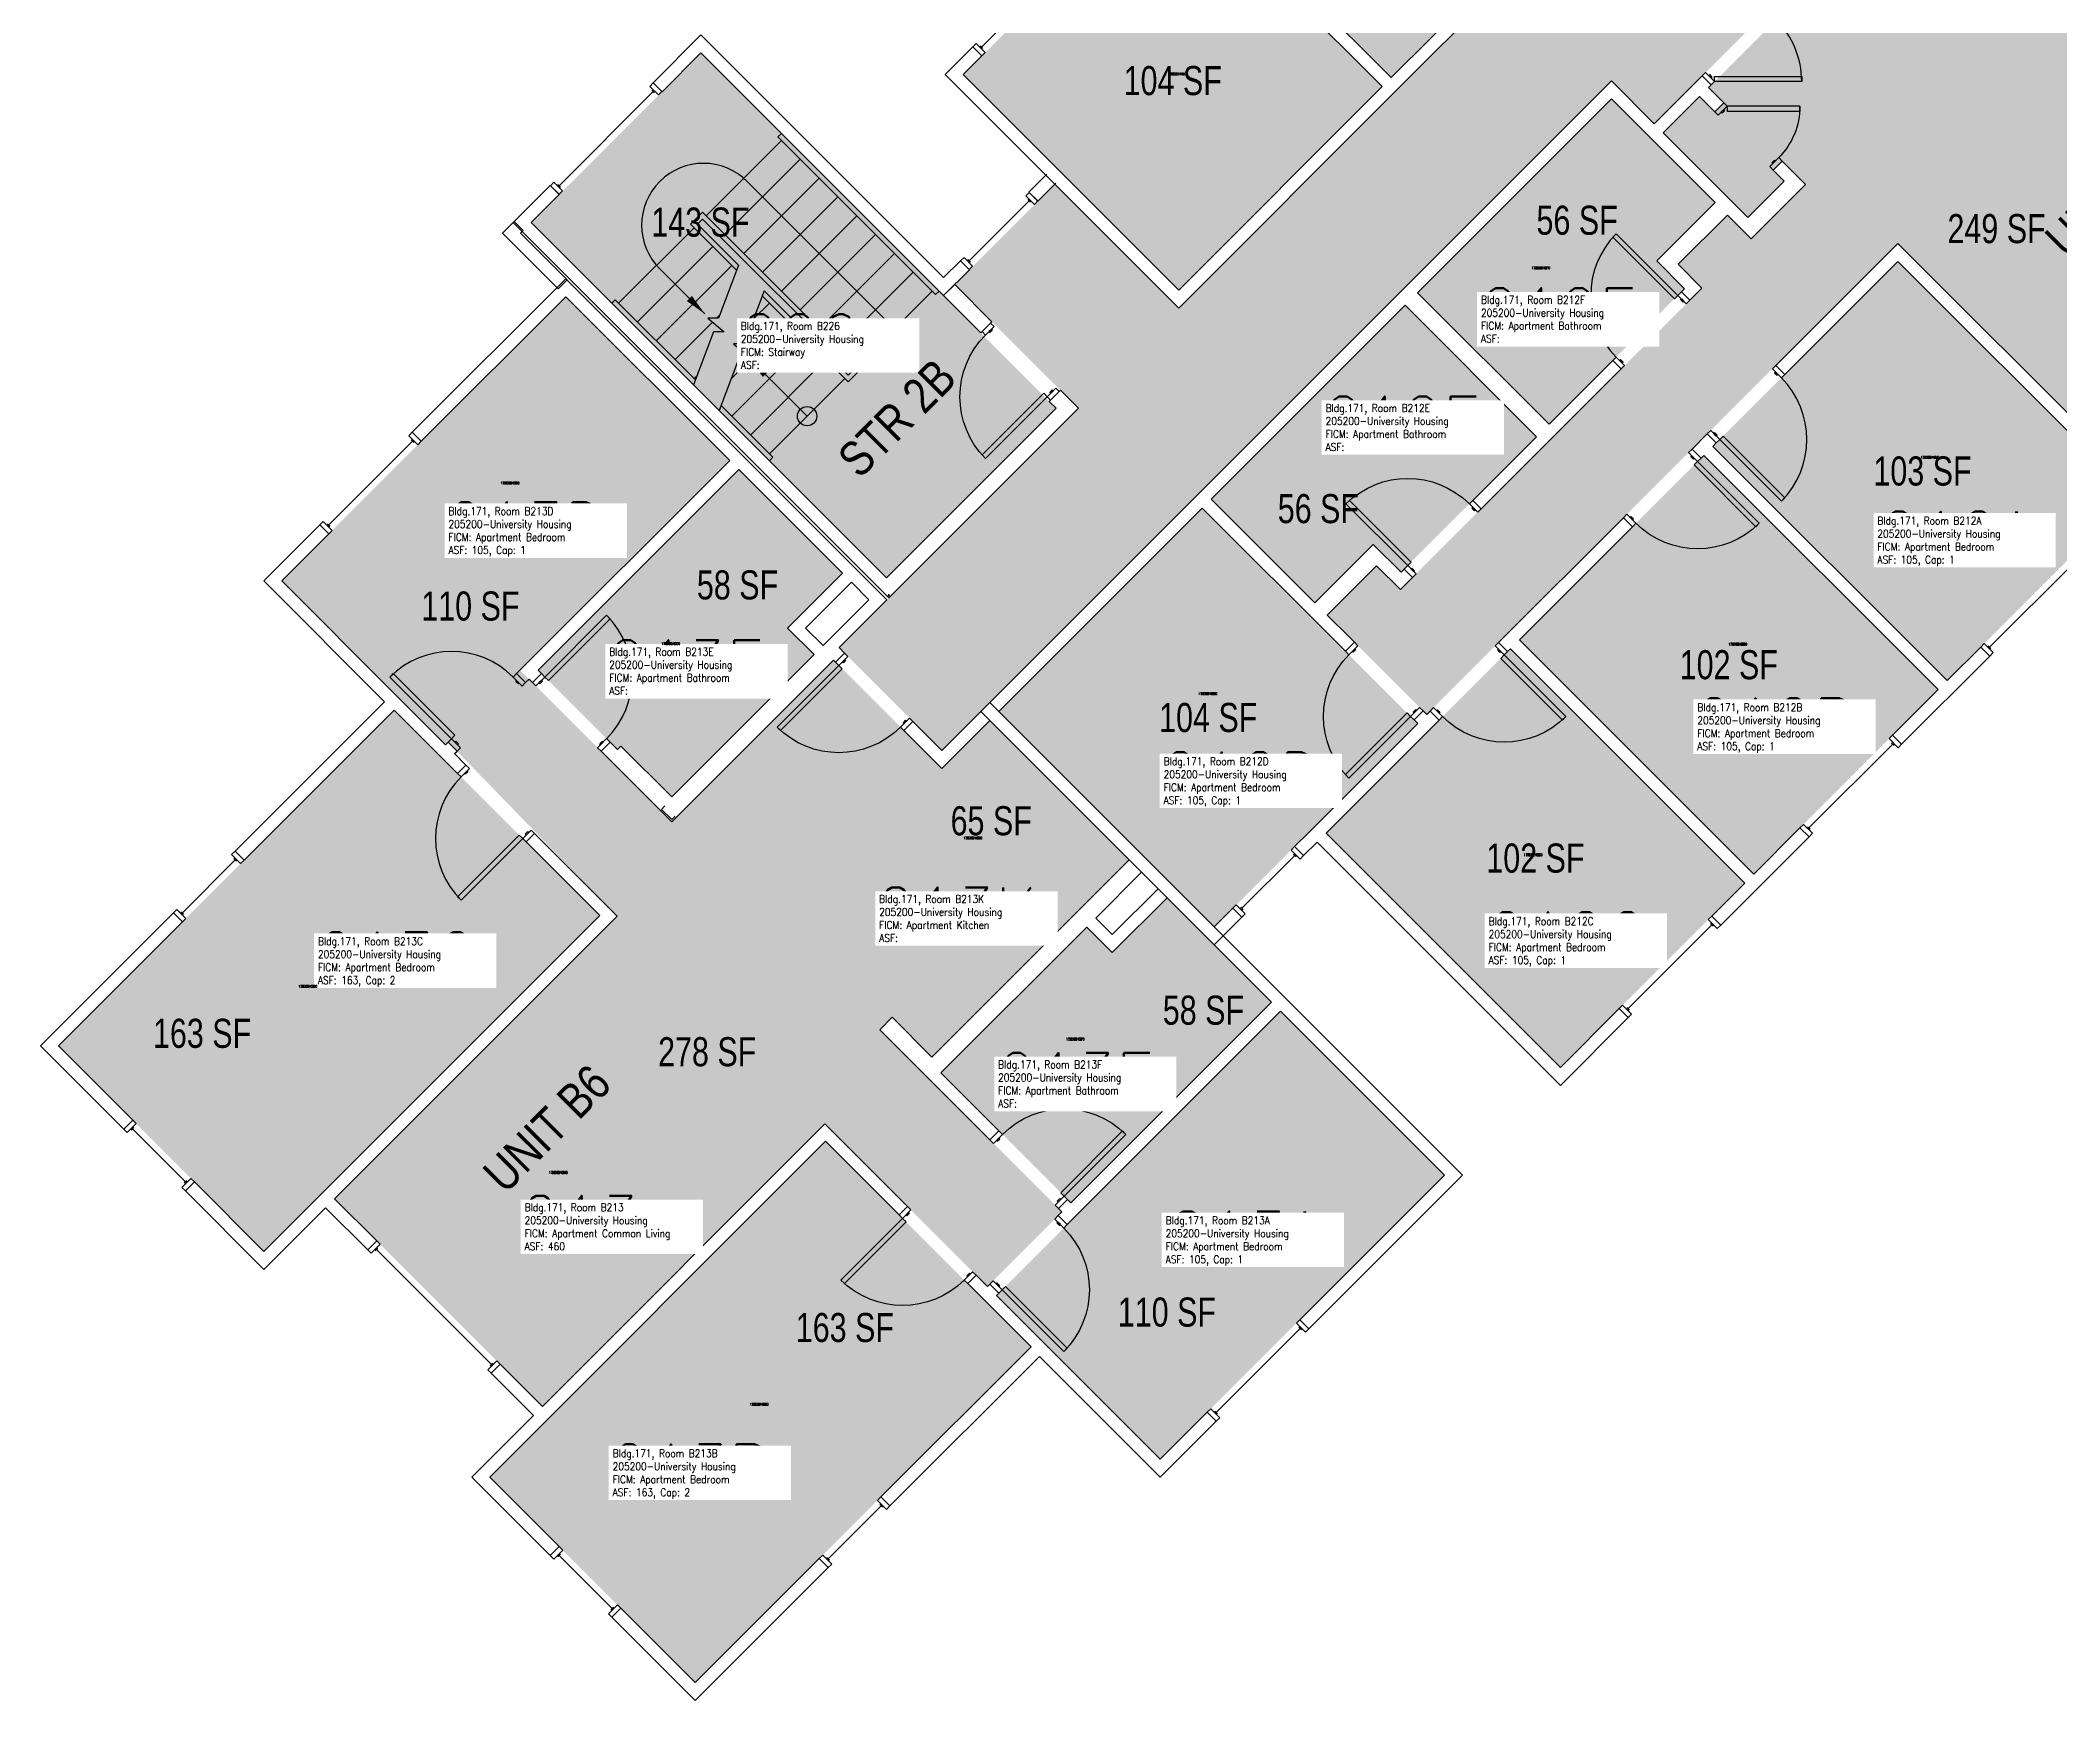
# Model space of a CAD drawing. Header units: inches. Extents: x -98 to 2219, y 102 to 2358.
# Drawn here: x 910 to 1743, y 102 to 788 of the extents above; entities that cross this region are included whole.
import ezdxf
from ezdxf.enums import TextEntityAlignment as Align

# ---------------------------------------------------------------- set-up
doc = ezdxf.new("R2010")
doc.units = ezdxf.units.IN
doc.header["$LTSCALE"] = 96
doc.header["$MEASUREMENT"] = 0
for name, color, linetype in [('A-Area-Iden', 1, 'Continuous'), ('A-Door', 2, 'Continuous'), ('A-FLOR', 3, 'Continuous'), ('A-Glaz', 1, 'Continuous'), ('A-IDEN-RNUM', 7, 'Continuous'), ('A-IDEN-SNUM', 4, 'Continuous'), ('A-IDEN-VNUM', 4, 'Continuous'), ('A-Wall', 5, 'Continuous'), ('AREA-TEXT', 3, 'Continuous'), ('Rooms-Category-Color', 7, 'Continuous'), ('Rooms-College-Color', 7, 'Continuous'), ('Rooms-Department-Color', 7, 'Continuous'), ('Rooms-Division-Color', 7, 'Continuous'), ('Rooms-Information', 7, 'Continuous')]:
    doc.layers.add(name, color=color, linetype=linetype)
doc.styles.add('AREA', font='arial.ttf', dxfattribs={"width": 0.75, "height": 12})
doc.styles.add('DIMS', font='ARIALN.TTF')
doc.styles.add('ROOMSNUMBER', font='txt.shx', dxfattribs={"height": 0.03})
doc.styles.add('ROOMVNUMBER', font='simplex.shx', dxfattribs={"width": 0.85})
doc.styles.get("Standard").update_dxf_attribs({"font": 'ARIALN.TTF'})
doc.dimstyles.new('NBA 2004', dxfattribs={"dimscale": 128, "dimtxt": 0.125, "dimasz": 0.09375, "dimexe": 0.125, "dimexo": 0.125, "dimgap": 0.0625, "dimtad": 1, "dimdec": 3, "dimzin": 3, "dimdsep": 46, "dimlunit": 4, "dimtxsty": 'DIMS', "dimblk": 'ARCHTICK', "dimcen": 0.09375, "dimdle": 0.125, "dimclrd": 256, "dimclre": 256, "dimclrt": 2, "dimadec": 0, "dimazin": 0, "dimtfac": 0.75, "dimtdec": 3, "dimtmove": 2, "dimatfit": 2, "dimfxl": 0.125, "dimfrac": 2, "dimtolj": 1, "dimtzin": 0, "dimlwd": -1, "dimlwe": -1, "dimarcsym": 0})

# ---------------------------------------------------------------- blocks, each defined once
blk = doc.blocks.new('_ArchTick')
at = {"color": 0, "linetype": 'ByBlock', "const_width": 0.15}
blk.add_lwpolyline([(-0.5, -0.5), (0.5, 0.5)], dxfattribs=at)

msp = doc.modelspace()

# ---------------------------------------------------------------- hatches: boundary and pattern name
h = msp.add_hatch()
h.set_pattern_fill('ANSI31', color=256, style=0)
h.set_pattern_definition([(1e-11, (1716.13877, 8.2554), (2e-14, -0.125), [])])
h.paths.add_polyline_path([(1537.61, 655.56), (1579.14, 697.09), (1572.63, 703.6), (1531.1, 662.07)], flags=9)
at = {"layer": 'Rooms-Category-Color', "true_color": 0xadadad}
for points in [[(1328.21, 728.15), (1286.85, 686.78), (1302.23, 671.4), (1337.93, 635.69), (1239.12, 536.87), (1281.54, 494.44), (1557.87, 770.77), (1575.55, 753.09), (1633.76, 811.3), (1616.08, 828.98), (1746.21, 959.11), (1763.89, 941.44), (1822.1, 999.65), (1804.43, 1017.33), (1958.51, 1171.41), (1873.92, 1171.68), (1820.38, 1118.14), (1802.71, 1135.82), (1760.9, 1094.01), (1778.58, 1076.33), (1379.3, 677.06)], [(1328.74, 635.69), (1258.74, 565.69), (1112.1, 712.32), (1182.11, 782.33)]]:
    msp.add_hatch(color=253, dxfattribs=at).paths.add_polyline_path(points)
at = {"layer": 'Rooms-Category-Color', "true_color": 0x728ef3}
for points in [[(1466.98, 772.16), (1547.52, 852.7), (1495.99, 904.23), (1439.5, 847.74), (1448.25, 838.99), (1424.2, 814.94)], [(1623.5, 828.98), (1715.52, 736.97), (1765.12, 786.57), (1754.77, 796.91), (1764.67, 806.81), (1683, 888.48)], [(1379.3, 684.48), (1463.27, 768.45), (1374.35, 857.37), (1290.38, 773.4)], [(1775.01, 796.47), (1715.52, 736.97), (1641.18, 811.3), (1597.96, 768.08), (1604.29, 761.75), (1600.58, 758.04), (1594.25, 764.37), (1579.26, 749.38), (1614.17, 714.47), (1629.16, 729.46), (1624.62, 734), (1628.33, 737.71), (1638, 728.04), (1615.59, 705.63), (1605.77, 715.44), (1585.44, 695.11), (1595.26, 685.3), (1470.78, 560.82), (1460.97, 570.64), (1440.64, 550.31), (1481.65, 509.29), (1676.11, 703.75), (1761.67, 618.19), (1857.48, 714)], [(1557.87, 763.34), (1600.65, 720.56), (1576.61, 696.52), (1588.1, 685.03), (1532.14, 629.07), (1477.86, 683.34)], [(1676.11, 696.32), (1772.81, 599.63), (1696.44, 523.26), (1599.74, 619.96)], [(1126.42, 681.74), (1194.04, 614.12), (1076.75, 496.83), (1009.13, 564.45)], [(1472.74, 678.22), (1527.01, 623.94), (1471.05, 567.98), (1459.56, 579.47), (1435.52, 555.43), (1392.74, 598.21)], [(1170.08, 475.27), (1149.14, 496.21), (1147.72, 494.8), (1114.93, 527.59), (1197.75, 610.41), (1240.55, 567.61), (1217.92, 544.98), (1228.86, 534.05)], [(1616.62, 443.44), (1519.93, 540.14), (1596.03, 616.24), (1692.73, 519.55)], [(1389.02, 594.5), (1305.05, 510.53), (1393.97, 421.61), (1477.94, 505.58)], [(1536.81, 363.63), (1440.11, 460.33), (1516.21, 536.43), (1612.91, 439.73)], [(1116.7, 223.71), (1030.97, 309.43), (1147.56, 426.02), (1077.79, 497.87), (1107.51, 527.59), (1170.08, 465.02), (1236.81, 531.75), (1281.54, 487.02), (1219.94, 425.41), (1261.04, 384.31), (1255.91, 379.19), (1331.13, 303.97), (1300.37, 273.21), (1233.28, 340.3)], [(916.95, 372.54), (1001.81, 287.69), (1140.4, 426.28), (1055.55, 511.14)], [(1301.34, 506.82), (1358.88, 449.28), (1277.48, 367.87), (1219.94, 425.41)], [(1334.84, 307.68), (1281.19, 361.33), (1341.38, 421.52), (1351.91, 410.99), (1374.54, 433.62), (1417.66, 390.5)], [(1421.37, 386.79), (1488.99, 319.17), (1371.7, 201.88), (1304.08, 269.5)], [(1179.81, 109.69), (1094.95, 194.54), (1233.55, 333.14), (1318.4, 248.28)]]:
    msp.add_hatch(color=171, dxfattribs=at).paths.add_polyline_path(points)
at = {"layer": 'Rooms-College-Color', "true_color": 0xadadad}
for points in [[(1328.21, 728.15), (1286.85, 686.78), (1302.23, 671.4), (1337.93, 635.69), (1239.12, 536.87), (1281.54, 494.44), (1557.87, 770.77), (1575.55, 753.09), (1633.76, 811.3), (1616.08, 828.98), (1746.21, 959.11), (1763.89, 941.44), (1822.1, 999.65), (1804.43, 1017.33), (1958.51, 1171.41), (1873.92, 1171.68), (1820.38, 1118.14), (1802.71, 1135.82), (1760.9, 1094.01), (1778.58, 1076.33), (1379.3, 677.06)], [(1466.98, 772.16), (1547.52, 852.7), (1495.99, 904.23), (1439.5, 847.74), (1448.25, 838.99), (1424.2, 814.94)], [(1623.5, 828.98), (1715.52, 736.97), (1765.12, 786.57), (1754.77, 796.91), (1764.67, 806.81), (1683, 888.48)], [(1379.3, 684.48), (1463.27, 768.45), (1374.35, 857.37), (1290.38, 773.4)], [(1775.01, 796.47), (1715.52, 736.97), (1641.18, 811.3), (1597.96, 768.08), (1604.29, 761.75), (1600.58, 758.04), (1594.25, 764.37), (1579.26, 749.38), (1614.17, 714.47), (1629.16, 729.46), (1624.62, 734), (1628.33, 737.71), (1638, 728.04), (1615.59, 705.63), (1605.77, 715.44), (1585.44, 695.11), (1595.26, 685.3), (1470.78, 560.82), (1460.97, 570.64), (1440.64, 550.31), (1481.65, 509.29), (1676.11, 703.75), (1761.67, 618.19), (1857.48, 714)], [(1328.74, 635.69), (1258.74, 565.69), (1112.1, 712.32), (1182.11, 782.33)], [(1557.87, 763.34), (1600.65, 720.56), (1576.61, 696.52), (1588.1, 685.03), (1532.14, 629.07), (1477.86, 683.34)], [(1676.11, 696.32), (1772.81, 599.63), (1696.44, 523.26), (1599.74, 619.96)], [(1126.42, 681.74), (1194.04, 614.12), (1076.75, 496.83), (1009.13, 564.45)], [(1472.74, 678.22), (1527.01, 623.94), (1471.05, 567.98), (1459.56, 579.47), (1435.52, 555.43), (1392.74, 598.21)], [(1170.08, 475.27), (1149.14, 496.21), (1147.72, 494.8), (1114.93, 527.59), (1197.75, 610.41), (1240.55, 567.61), (1217.92, 544.98), (1228.86, 534.05)], [(1616.62, 443.44), (1519.93, 540.14), (1596.03, 616.24), (1692.73, 519.55)], [(1389.02, 594.5), (1305.05, 510.53), (1393.97, 421.61), (1477.94, 505.58)], [(1536.81, 363.63), (1440.11, 460.33), (1516.21, 536.43), (1612.91, 439.73)], [(1116.7, 223.71), (1030.97, 309.43), (1147.56, 426.02), (1077.79, 497.87), (1107.51, 527.59), (1170.08, 465.02), (1236.81, 531.75), (1281.54, 487.02), (1219.94, 425.41), (1261.04, 384.31), (1255.91, 379.19), (1331.13, 303.97), (1300.37, 273.21), (1233.28, 340.3)], [(916.95, 372.54), (1001.81, 287.69), (1140.4, 426.28), (1055.55, 511.14)], [(1301.34, 506.82), (1358.88, 449.28), (1277.48, 367.87), (1219.94, 425.41)], [(1334.84, 307.68), (1281.19, 361.33), (1341.38, 421.52), (1351.91, 410.99), (1374.54, 433.62), (1417.66, 390.5)], [(1421.37, 386.79), (1488.99, 319.17), (1371.7, 201.88), (1304.08, 269.5)], [(1179.81, 109.69), (1094.95, 194.54), (1233.55, 333.14), (1318.4, 248.28)]]:
    msp.add_hatch(color=253, dxfattribs=at).paths.add_polyline_path(points)
at = {"layer": 'Rooms-Department-Color', "true_color": 0xacacac}
for points in [[(1328.21, 728.15), (1286.85, 686.78), (1302.23, 671.4), (1337.93, 635.69), (1239.12, 536.87), (1281.54, 494.44), (1557.87, 770.77), (1575.55, 753.09), (1633.76, 811.3), (1616.08, 828.98), (1746.21, 959.11), (1763.89, 941.44), (1822.1, 999.65), (1804.43, 1017.33), (1958.51, 1171.41), (1873.92, 1171.68), (1820.38, 1118.14), (1802.71, 1135.82), (1760.9, 1094.01), (1778.58, 1076.33), (1379.3, 677.06)], [(1328.74, 635.69), (1258.74, 565.69), (1112.1, 712.32), (1182.11, 782.33)]]:
    msp.add_hatch(color=253, dxfattribs=at).paths.add_polyline_path(points)
at = {"layer": 'Rooms-Department-Color', "true_color": 0x604aed}
for points in [[(1466.98, 772.16), (1547.52, 852.7), (1495.99, 904.23), (1439.5, 847.74), (1448.25, 838.99), (1424.2, 814.94)], [(1623.5, 828.98), (1715.52, 736.97), (1765.12, 786.57), (1754.77, 796.91), (1764.67, 806.81), (1683, 888.48)], [(1379.3, 684.48), (1463.27, 768.45), (1374.35, 857.37), (1290.38, 773.4)], [(1775.01, 796.47), (1715.52, 736.97), (1641.18, 811.3), (1597.96, 768.08), (1604.29, 761.75), (1600.58, 758.04), (1594.25, 764.37), (1579.26, 749.38), (1614.17, 714.47), (1629.16, 729.46), (1624.62, 734), (1628.33, 737.71), (1638, 728.04), (1615.59, 705.63), (1605.77, 715.44), (1585.44, 695.11), (1595.26, 685.3), (1470.78, 560.82), (1460.97, 570.64), (1440.64, 550.31), (1481.65, 509.29), (1676.11, 703.75), (1761.67, 618.19), (1857.48, 714)], [(1557.87, 763.34), (1600.65, 720.56), (1576.61, 696.52), (1588.1, 685.03), (1532.14, 629.07), (1477.86, 683.34)], [(1676.11, 696.32), (1772.81, 599.63), (1696.44, 523.26), (1599.74, 619.96)], [(1126.42, 681.74), (1194.04, 614.12), (1076.75, 496.83), (1009.13, 564.45)], [(1472.74, 678.22), (1527.01, 623.94), (1471.05, 567.98), (1459.56, 579.47), (1435.52, 555.43), (1392.74, 598.21)], [(1170.08, 475.27), (1149.14, 496.21), (1147.72, 494.8), (1114.93, 527.59), (1197.75, 610.41), (1240.55, 567.61), (1217.92, 544.98), (1228.86, 534.05)], [(1616.62, 443.44), (1519.93, 540.14), (1596.03, 616.24), (1692.73, 519.55)], [(1389.02, 594.5), (1305.05, 510.53), (1393.97, 421.61), (1477.94, 505.58)], [(1536.81, 363.63), (1440.11, 460.33), (1516.21, 536.43), (1612.91, 439.73)], [(1116.7, 223.71), (1030.97, 309.43), (1147.56, 426.02), (1077.79, 497.87), (1107.51, 527.59), (1170.08, 465.02), (1236.81, 531.75), (1281.54, 487.02), (1219.94, 425.41), (1261.04, 384.31), (1255.91, 379.19), (1331.13, 303.97), (1300.37, 273.21), (1233.28, 340.3)], [(916.95, 372.54), (1001.81, 287.69), (1140.4, 426.28), (1055.55, 511.14)], [(1301.34, 506.82), (1358.88, 449.28), (1277.48, 367.87), (1219.94, 425.41)], [(1334.84, 307.68), (1281.19, 361.33), (1341.38, 421.52), (1351.91, 410.99), (1374.54, 433.62), (1417.66, 390.5)], [(1421.37, 386.79), (1488.99, 319.17), (1371.7, 201.88), (1304.08, 269.5)], [(1179.81, 109.69), (1094.95, 194.54), (1233.55, 333.14), (1318.4, 248.28)]]:
    msp.add_hatch(color=173, dxfattribs=at).paths.add_polyline_path(points)
at = {"layer": 'Rooms-Division-Color', "true_color": 0xadadad}
for points in [[(1328.21, 728.15), (1286.85, 686.78), (1302.23, 671.4), (1337.93, 635.69), (1239.12, 536.87), (1281.54, 494.44), (1557.87, 770.77), (1575.55, 753.09), (1633.76, 811.3), (1616.08, 828.98), (1746.21, 959.11), (1763.89, 941.44), (1822.1, 999.65), (1804.43, 1017.33), (1958.51, 1171.41), (1873.92, 1171.68), (1820.38, 1118.14), (1802.71, 1135.82), (1760.9, 1094.01), (1778.58, 1076.33), (1379.3, 677.06)], [(1328.74, 635.69), (1258.74, 565.69), (1112.1, 712.32), (1182.11, 782.33)]]:
    msp.add_hatch(color=253, dxfattribs=at).paths.add_polyline_path(points)
at = {"layer": 'Rooms-Division-Color', "true_color": 0x604aed}
for points in [[(1466.98, 772.16), (1547.52, 852.7), (1495.99, 904.23), (1439.5, 847.74), (1448.25, 838.99), (1424.2, 814.94)], [(1623.5, 828.98), (1715.52, 736.97), (1765.12, 786.57), (1754.77, 796.91), (1764.67, 806.81), (1683, 888.48)], [(1379.3, 684.48), (1463.27, 768.45), (1374.35, 857.37), (1290.38, 773.4)], [(1775.01, 796.47), (1715.52, 736.97), (1641.18, 811.3), (1597.96, 768.08), (1604.29, 761.75), (1600.58, 758.04), (1594.25, 764.37), (1579.26, 749.38), (1614.17, 714.47), (1629.16, 729.46), (1624.62, 734), (1628.33, 737.71), (1638, 728.04), (1615.59, 705.63), (1605.77, 715.44), (1585.44, 695.11), (1595.26, 685.3), (1470.78, 560.82), (1460.97, 570.64), (1440.64, 550.31), (1481.65, 509.29), (1676.11, 703.75), (1761.67, 618.19), (1857.48, 714)], [(1557.87, 763.34), (1600.65, 720.56), (1576.61, 696.52), (1588.1, 685.03), (1532.14, 629.07), (1477.86, 683.34)], [(1676.11, 696.32), (1772.81, 599.63), (1696.44, 523.26), (1599.74, 619.96)], [(1126.42, 681.74), (1194.04, 614.12), (1076.75, 496.83), (1009.13, 564.45)], [(1472.74, 678.22), (1527.01, 623.94), (1471.05, 567.98), (1459.56, 579.47), (1435.52, 555.43), (1392.74, 598.21)], [(1170.08, 475.27), (1149.14, 496.21), (1147.72, 494.8), (1114.93, 527.59), (1197.75, 610.41), (1240.55, 567.61), (1217.92, 544.98), (1228.86, 534.05)], [(1616.62, 443.44), (1519.93, 540.14), (1596.03, 616.24), (1692.73, 519.55)], [(1389.02, 594.5), (1305.05, 510.53), (1393.97, 421.61), (1477.94, 505.58)], [(1536.81, 363.63), (1440.11, 460.33), (1516.21, 536.43), (1612.91, 439.73)], [(1116.7, 223.71), (1030.97, 309.43), (1147.56, 426.02), (1077.79, 497.87), (1107.51, 527.59), (1170.08, 465.02), (1236.81, 531.75), (1281.54, 487.02), (1219.94, 425.41), (1261.04, 384.31), (1255.91, 379.19), (1331.13, 303.97), (1300.37, 273.21), (1233.28, 340.3)], [(916.95, 372.54), (1001.81, 287.69), (1140.4, 426.28), (1055.55, 511.14)], [(1301.34, 506.82), (1358.88, 449.28), (1277.48, 367.87), (1219.94, 425.41)], [(1334.84, 307.68), (1281.19, 361.33), (1341.38, 421.52), (1351.91, 410.99), (1374.54, 433.62), (1417.66, 390.5)], [(1421.37, 386.79), (1488.99, 319.17), (1371.7, 201.88), (1304.08, 269.5)], [(1179.81, 109.69), (1094.95, 194.54), (1233.55, 333.14), (1318.4, 248.28)]]:
    msp.add_hatch(color=173, dxfattribs=at).paths.add_polyline_path(points)

# ---------------------------------------------------------------- linework, layer by layer
at = {"layer": 'A-Door'}
for points in [[(1596.71, 774.26), (1595.3, 772.85), (1599.01, 769.13), (1600.43, 770.55)], [(1597.95, 773.02), (1598.3, 773.38), (1599.37, 772.32), (1599.01, 771.96)], [(1600.43, 770.55), (1600.43, 772.55), (1636.43, 772.55), (1636.43, 770.55)], [(1601.99, 756.63), (1600.58, 758.04), (1604.29, 761.75), (1605.7, 760.34)], [(1603.23, 757.86), (1603.58, 757.51), (1604.64, 758.57), (1604.29, 758.92)], [(1605.7, 760.34), (1605.7, 758.34), (1635.7, 758.34), (1635.7, 760.34)], [(1623.2, 735.41), (1624.62, 734), (1628.33, 737.71), (1626.92, 739.13)], [(1624.44, 736.65), (1624.09, 737), (1625.15, 738.06), (1625.5, 737.71)], [(1585.35, 682.28), (1583.93, 680.87), (1558.47, 706.32), (1559.89, 707.74)], [(1588.79, 678.83), (1590.21, 680.25), (1586.76, 683.7), (1585.35, 682.28)], [(1587.82, 679.81), (1587.47, 679.45), (1586.41, 680.51), (1586.76, 680.87)], [(1303.11, 669.45), (1301.7, 670.87), (1298.16, 667.33), (1299.57, 665.92)], [(1302.05, 668.39), (1302.4, 668.04), (1301.34, 666.98), (1300.99, 667.33)], [(1563.34, 653.38), (1561.92, 651.96), (1558.47, 655.41), (1559.89, 656.83)], [(1562.36, 654.35), (1562.72, 654.7), (1561.66, 655.76), (1561.3, 655.41)], [(1624.31, 651.95), (1625.73, 653.37), (1629.44, 649.65), (1628.03, 648.24)], [(1625.55, 650.71), (1625.2, 650.36), (1626.26, 649.3), (1626.61, 649.65)], [(1325.03, 640.46), (1323.62, 641.88), (1298.16, 616.42), (1299.57, 615.01)], [(1328.57, 644), (1329.98, 642.58), (1326.44, 639.05), (1325.03, 640.46)], [(1327.5, 642.94), (1327.15, 643.29), (1326.09, 642.23), (1326.44, 641.88)], [(1598.86, 626.5), (1597.44, 625.08), (1601.15, 621.37), (1602.57, 622.78)], [(1600.09, 625.26), (1600.45, 625.61), (1601.51, 624.55), (1601.15, 624.2)], [(1589.75, 617.39), (1591.17, 618.81), (1594.88, 615.09), (1593.47, 613.68)], [(1602.57, 622.78), (1603.98, 624.2), (1629.44, 598.74), (1628.03, 597.33)], [(1590.99, 616.16), (1590.64, 615.8), (1591.7, 614.74), (1592.05, 615.09)], [(1593.47, 613.68), (1592.05, 612.27), (1617.51, 586.81), (1618.92, 588.22)], [(1473.8, 570.74), (1475.21, 572.15), (1449.76, 597.61), (1448.34, 596.19)], [(1502.7, 592.74), (1504.12, 594.16), (1500.67, 597.61), (1499.25, 596.19)], [(1501.73, 593.72), (1501.38, 593.36), (1500.32, 594.42), (1500.67, 594.78)], [(1564.3, 591.94), (1562.88, 590.52), (1566.6, 586.81), (1568.01, 588.22)], [(1565.53, 590.7), (1565.89, 591.05), (1566.95, 589.99), (1566.6, 589.64)], [(1477.25, 567.29), (1475.83, 565.87), (1472.38, 569.32), (1473.8, 570.74)], [(1476.27, 568.26), (1476.63, 568.61), (1475.57, 569.67), (1475.21, 569.32)], [(1117.76, 524.76), (1119.17, 523.35), (1144.63, 548.8), (1143.21, 550.22)], [(1242.74, 533.25), (1241.33, 534.66), (1237.61, 530.95), (1239.03, 529.53)], [(1453.28, 537.67), (1451.87, 539.08), (1448.16, 535.37), (1449.57, 533.95)], [(1452.05, 536.43), (1452.4, 536.07), (1451.34, 535.01), (1450.98, 535.37)], [(1509.94, 537.58), (1511.35, 538.99), (1515.06, 535.28), (1513.65, 533.87)], [(1511.18, 536.34), (1510.82, 535.99), (1511.88, 534.93), (1512.24, 535.28)], [(1513.65, 533.87), (1512.24, 532.45), (1537.69, 507), (1539.11, 508.41)], [(1079.2, 499.29), (1080.62, 500.7), (1055.16, 526.16), (1053.75, 524.74)], [(1108.37, 521.03), (1109.78, 522.44), (1106.07, 526.16), (1104.66, 524.74)], [(1114.05, 521.05), (1112.63, 522.46), (1116.34, 526.18), (1117.76, 524.76)], [(1239.03, 529.53), (1240.44, 528.12), (1214.99, 502.66), (1213.57, 504.08)], [(1241.5, 532.01), (1241.86, 531.66), (1240.8, 530.6), (1240.44, 530.95)], [(1107.13, 522.27), (1106.78, 521.91), (1105.72, 522.97), (1106.07, 523.33)], [(1115.28, 522.29), (1115.64, 521.93), (1116.7, 522.99), (1116.34, 523.35)], [(1475.03, 508.5), (1473.61, 509.91), (1448.16, 484.46), (1449.57, 483.04)], [(1478.74, 512.21), (1480.15, 510.79), (1476.44, 507.08), (1475.03, 508.5)], [(1477.5, 510.97), (1477.15, 511.33), (1476.09, 510.26), (1476.44, 509.91)], [(1484.48, 512.12), (1483.07, 510.71), (1486.78, 507), (1488.19, 508.41)], [(1485.72, 510.88), (1486.07, 511.24), (1487.13, 510.18), (1486.78, 509.82)], [(1268.2, 507.79), (1269.61, 506.38), (1265.9, 502.66), (1264.48, 504.08)], [(1266.96, 506.55), (1266.61, 506.91), (1265.54, 505.85), (1265.9, 505.49)], [(1082.91, 495.57), (1081.5, 494.16), (1077.79, 497.87), (1079.2, 499.29)], [(1081.68, 496.81), (1082.03, 497.16), (1080.97, 498.22), (1080.62, 497.87)], [(1139.5, 495.59), (1140.92, 494.18), (1144.63, 497.89), (1143.21, 499.31)], [(1140.74, 496.83), (1140.39, 497.18), (1141.45, 498.25), (1141.8, 497.89)], [(1086.57, 487), (1085.16, 488.42), (1081.71, 484.97), (1083.13, 483.56)], [(1085.6, 486.03), (1085.96, 485.68), (1084.89, 484.62), (1084.54, 484.97)], [(1108.58, 458.1), (1107.17, 459.51), (1081.71, 434.06), (1083.13, 432.64)], [(1112.03, 461.55), (1113.44, 460.13), (1110, 456.69), (1108.58, 458.1)], [(1111.06, 460.58), (1110.7, 460.93), (1109.64, 459.87), (1110, 459.51)], [(1302.84, 332.25), (1301.43, 333.67), (1305.14, 337.38), (1306.56, 335.96)], [(1304.08, 333.49), (1304.44, 333.14), (1305.5, 334.2), (1305.14, 334.55)], [(1332.01, 310.51), (1330.6, 311.92), (1356.05, 337.38), (1357.47, 335.96)], [(1328.3, 306.8), (1329.71, 305.38), (1333.43, 309.09), (1332.01, 310.51)], [(1329.54, 308.03), (1329.18, 308.39), (1330.24, 309.45), (1330.6, 309.09)], [(1265.36, 301.32), (1266.78, 299.9), (1241.32, 274.45), (1239.91, 275.86)], [(1268.81, 304.77), (1267.4, 306.18), (1263.95, 302.73), (1265.36, 301.32)], [(1267.84, 303.79), (1268.19, 303.44), (1267.13, 302.38), (1266.78, 302.73)], [(1328.18, 301.01), (1329.59, 302.43), (1333.3, 298.72), (1331.89, 297.3)], [(1329.41, 299.78), (1329.06, 299.42), (1330.12, 298.36), (1330.47, 298.72)], [(1294.27, 279.31), (1295.68, 277.9), (1292.23, 274.45), (1290.82, 275.86)], [(1293.3, 278.34), (1292.94, 278.69), (1291.88, 277.63), (1292.23, 277.28)], [(1302.72, 275.56), (1301.31, 274.14), (1305.02, 270.43), (1306.43, 271.85)], [(1303.96, 274.32), (1304.31, 274.67), (1305.37, 273.61), (1305.02, 273.26)], [(1306.43, 271.85), (1307.85, 273.26), (1333.3, 247.8), (1331.89, 246.39)]]:
    msp.add_lwpolyline(points, close=True, dxfattribs=at)
for centre, start, end in [((1600.43, 770.55), 0, 45), ((1585.35, 682.28), 135, 225), ((1602.57, 622.78), 315, 45), ((1117.76, 524.76), 315, 45), ((1079.2, 499.29), 45, 135), ((1108.58, 458.1), 135, 225)]:
    msp.add_arc(centre, 36, start, end, dxfattribs=at)
at = {"layer": 'A-Door', "extrusion": (0, 0, -1)}
for centre, radius, start, end in [((-1605.7, 760.34), 30, 180, 225), ((-1325.03, 640.46), 36, 315, 45), ((-1473.8, 570.74), 36, 45, 135), ((-1593.47, 613.68), 36, 225, 315), ((-1475.03, 508.5), 36, 315, 45), ((-1513.65, 533.87), 36, 225, 315), ((-1239.03, 529.53), 36, 225, 315), ((-1332.01, 310.51), 36, 45, 135), ((-1306.43, 271.85), 36, 135, 225), ((-1265.36, 301.32), 36, 225, 315)]:
    msp.add_arc(centre, radius, start, end, dxfattribs=at)
at = {"layer": 'A-FLOR'}
for p, q in [((1184.23, 715.15), (1215.34, 746.26)), ((1213.93, 747.68), (1215.34, 749.09)), ((1278.98, 682.62), (1213.93, 747.68)), ((1192.01, 707.37), (1223.12, 738.48)), ((1199.78, 699.59), (1230.9, 730.71)), ((1262.01, 668.48), (1201.2, 729.29)), ((1207.56, 691.82), (1238.67, 722.93)), ((1179.28, 710.2), (1148.16, 679.09)), ((1182.81, 716.56), (1177.86, 711.61)), ((1196.8, 692.68), (1177.86, 711.61)), ((1182.81, 713.74), (1180.69, 711.61)), ((1197.57, 694.74), (1180.69, 711.61)), ((1247.87, 651.51), (1182.81, 716.56)), ((1245.04, 651.51), (1182.81, 713.74)), ((1215.34, 684.04), (1246.45, 715.15)), ((1187.06, 702.42), (1155.94, 671.31)), ((1223.12, 676.26), (1254.23, 707.37)), ((1194.83, 694.64), (1163.72, 663.53)), ((1194.83, 694.64), (1163.72, 663.53)), ((1230.9, 668.48), (1262.01, 699.59)), ((1238.67, 660.7), (1269.79, 691.82)), ((1208.17, 684.13), (1242.92, 649.39)), ((1246.45, 652.92), (1277.57, 684.04)), ((1278.98, 682.62), (1280.39, 684.04)), ((1145.34, 679.09), (1146.75, 680.5)), ((1179.86, 647.39), (1146.75, 680.5)), ((1210.39, 679.09), (1203.85, 672.55)), ((1207.41, 682.07), (1242.92, 646.56)), ((1186.96, 671.22), (1171.5, 655.75)), ((1189.85, 674.1), (1188.6, 672.85)), ((1218.17, 671.31), (1194.54, 647.68)), ((1225.95, 663.53), (1194.83, 632.42)), ((1233.72, 655.75), (1202.61, 624.64)), ((1247.87, 651.51), (1242.92, 646.56)), ((1245.04, 651.51), (1242.92, 649.39)), ((1180.55, 649.25), (1179.28, 647.97)), ((1241.5, 647.97), (1210.39, 616.86)), ((1211.8, 615.45), (1190.47, 636.79)), ((1211.8, 615.45), (1210.39, 614.03))]:
    msp.add_line(p, q, dxfattribs=at)
for points in [[(1197.57, 694.74), (1189.4, 672.84), (1185.01, 672.89), (1191.67, 667.18), (1187.28, 667.23), (1179.09, 645.33)], [(1208.17, 684.13), (1200, 662.24), (1195.62, 662.29), (1202.27, 656.57), (1197.89, 656.62), (1189.7, 634.73)]]:
    msp.add_lwpolyline(points, dxfattribs=at)
for centre in [(1262.01, 668.48), (1225.95, 632.42)]:
    msp.add_circle(centre, 4, dxfattribs=at)
msp.add_arc((1183.17, 711.26), 25.5, 45, 225, dxfattribs=at)
at = {"layer": 'A-Glaz'}
for p, q in [((1319.91, 806.64), (1297.99, 784.72)), ((1298.52, 784.19), (1297.46, 785.25)), ((1163.01, 765.89), (1161.95, 766.95)), ((1123.59, 727.52), (1162.48, 766.42)), ((1124.12, 726.99), (1123.06, 728.05)), ((1317.61, 721.25), (1292.86, 696.5)), ((1317.07, 721.78), (1318.14, 720.72)), ((1292.33, 697.03), (1293.39, 695.97)), ((1063.11, 622.14), (1028.46, 587.49)), ((1062.58, 622.67), (1063.64, 621.61)), ((1027.93, 588.02), (1028.99, 586.96)), ((1748.57, 571.67), (1713.92, 537.03)), ((1713.39, 537.56), (1714.45, 536.5)), ((1673.99, 497.1), (1639.34, 462.45)), ((1673.46, 497.63), (1674.52, 496.57)), ((1638.81, 462.98), (1639.87, 461.92)), ((1427.21, 451.14), (1405.29, 429.22)), ((1426.68, 451.67), (1427.74, 450.61)), ((989.96, 449.27), (968.04, 427.34)), ((989.43, 449.8), (990.49, 448.73)), ((967.51, 427.88), (968.57, 426.81)), ((1404.76, 429.75), (1405.82, 428.69)), ((1599.37, 422.48), (1564.72, 387.83)), ((1598.84, 423.01), (1599.9, 421.95)), ((1564.19, 388.36), (1565.25, 387.3)), ((948.07, 338.78), (947.01, 337.72)), ((969.46, 316.33), (947.54, 338.25)), ((969.99, 316.86), (968.93, 315.8)), ((1048.82, 288.94), (1047.76, 287.88)), ((1048.29, 288.41), (1095.66, 241.04)), ((1429.39, 255.86), (1394.74, 221.21)), ((1429.92, 255.33), (1428.86, 256.39)), ((1096.19, 241.57), (1095.13, 240.5)), ((1395.27, 220.68), (1394.21, 221.74)), ((1256.53, 182.7), (1234.61, 160.78)), ((1257.06, 182.17), (1256, 183.23)), ((1124.12, 162.72), (1123.06, 161.66)), ((1123.59, 162.19), (1145.51, 140.27)), ((1235.14, 160.25), (1234.08, 161.31)), ((1146.04, 140.8), (1144.98, 139.74))]:
    msp.add_line(p, q, dxfattribs=at)
for points in [[(1295.78, 786.22), (1294.37, 784.81), (1298.08, 781.1), (1299.49, 782.51)], [(1161.07, 768.54), (1162.48, 769.95), (1166.02, 766.42), (1164.6, 765)], [(1121.47, 728.94), (1120.06, 727.52), (1123.59, 723.99), (1125.01, 725.4)], [(1319.73, 719.83), (1321.14, 721.25), (1317.61, 724.78), (1316.19, 723.37)], [(1294.27, 694.38), (1292.86, 692.96), (1289.32, 696.5), (1290.74, 697.91)], [(1065.32, 620.64), (1066.73, 622.05), (1063.02, 625.76), (1061.61, 624.35)], [(1029.96, 585.28), (1028.55, 583.87), (1024.84, 587.58), (1026.25, 589)], [(1715.42, 534.82), (1714.01, 533.4), (1710.29, 537.11), (1711.71, 538.53)], [(1676.2, 495.59), (1677.61, 497.01), (1673.9, 500.72), (1672.48, 499.31)], [(1640.84, 460.24), (1639.43, 458.82), (1635.71, 462.54), (1637.13, 463.95)], [(992.17, 447.76), (993.59, 449.18), (989.87, 452.89), (988.46, 451.47)], [(1429.42, 449.64), (1430.84, 451.05), (1427.12, 454.76), (1425.71, 453.35)], [(969.54, 425.14), (968.13, 423.72), (964.42, 427.43), (965.83, 428.85)], [(1406.79, 427.01), (1405.38, 425.59), (1401.67, 429.31), (1403.08, 430.72)], [(1601.58, 420.98), (1602.99, 422.39), (1599.28, 426.1), (1597.87, 424.69)], [(1566.22, 385.62), (1564.81, 384.21), (1561.1, 387.92), (1562.51, 389.33)], [(945.33, 336.75), (943.91, 338.16), (947.62, 341.87), (949.04, 340.46)], [(967.95, 314.12), (969.37, 312.71), (973.08, 316.42), (971.67, 317.83)], [(1046.08, 286.91), (1044.66, 288.32), (1048.37, 292.04), (1049.79, 290.62)], [(1427.89, 258.07), (1429.3, 259.48), (1433.02, 255.77), (1431.6, 254.36)], [(1094.16, 238.83), (1095.57, 237.41), (1099.29, 241.12), (1097.87, 242.54)], [(1392.53, 222.71), (1391.12, 221.3), (1394.83, 217.59), (1396.25, 219)], [(1255.03, 184.91), (1256.44, 186.32), (1260.15, 182.61), (1258.74, 181.2)], [(1121.38, 160.69), (1119.97, 162.1), (1123.68, 165.82), (1125.1, 164.4)], [(1232.4, 162.28), (1230.98, 160.87), (1234.7, 157.15), (1236.11, 158.57)], [(1144.01, 138.06), (1145.42, 136.65), (1149.14, 140.36), (1147.72, 141.77)]]:
    msp.add_lwpolyline(points, close=True, dxfattribs=at)
at = {"layer": 'A-Wall'}
for p, q in [((1470.25, 768.01), (1778.58, 1076.33)), ((1547.52, 852.7), (1466.98, 772.16)), ((1402.64, 829.09), (1463.27, 768.45)), ((1466.98, 772.16), (1424.2, 814.94)), ((1162.4, 770.04), (1182.11, 789.75)), ((1182.11, 789.75), (1282.25, 689.61)), ((1294.37, 784.81), (1282.96, 773.4)), ((1298.08, 781.1), (1294.37, 784.81)), ((1182.11, 782.33), (1166.11, 766.33)), ((1282.25, 682.18), (1182.11, 782.33)), ((1290.38, 773.4), (1298.08, 781.1)), ((1166.11, 766.33), (1162.4, 770.04)), ((1282.96, 773.4), (1379.3, 677.06)), ((1379.3, 684.48), (1290.38, 773.4)), ((1463.27, 768.45), (1379.3, 684.48)), ((1379.3, 677.06), (1470.25, 768.01)), ((1388.58, 601.48), (1557.87, 770.77)), ((1557.87, 770.77), (1575.55, 753.09)), ((1575.55, 753.09), (1595.3, 772.85)), ((1595.3, 772.85), (1599.01, 769.13)), ((1599.01, 769.13), (1597.96, 768.08)), ((1597.96, 768.08), (1604.29, 761.75)), ((1557.87, 763.34), (1477.86, 683.34)), ((1600.65, 720.56), (1557.87, 763.34)), ((1594.25, 764.37), (1579.26, 749.38)), ((1600.58, 758.04), (1594.25, 764.37)), ((1604.29, 761.75), (1600.58, 758.04)), ((1579.26, 749.38), (1614.17, 714.47)), ((1624.62, 734), (1628.33, 737.71)), ((1629.16, 729.46), (1624.62, 734)), ((1628.33, 737.71), (1638, 728.04)), ((1104.68, 712.32), (1119.97, 727.61)), ((1119.97, 727.61), (1123.68, 723.9)), ((1317.52, 724.87), (1324.94, 732.3)), ((1328.65, 728.59), (1321.23, 721.16)), ((1614.17, 714.47), (1629.16, 729.46)), ((1638, 728.04), (1615.59, 705.63)), ((1123.68, 723.9), (1112.1, 712.32)), ((1321.23, 721.16), (1317.52, 724.87)), ((1576.61, 696.52), (1600.65, 720.56)), ((1105.12, 712.76), (1100.26, 707.9)), ((1104.68, 712.32), (1259.62, 557.38)), ((1108.83, 709.05), (1105.12, 712.76)), ((1107.68, 707.9), (1108.83, 709.05)), ((1112.1, 712.32), (1258.74, 565.69)), ((1605.77, 715.44), (1585.44, 695.11)), ((1615.59, 705.63), (1605.77, 715.44)), ((1100.26, 707.9), (1123.16, 685)), ((1126.87, 688.72), (1107.68, 707.9)), ((1625.73, 653.37), (1676.11, 703.75)), ((1676.11, 703.75), (1761.67, 618.19)), ((1282.25, 689.61), (1289.23, 696.59)), ((1292.94, 692.88), (1282.25, 682.18)), ((1289.23, 696.59), (1292.94, 692.88)), ((1588.1, 685.03), (1576.61, 696.52)), ((1585.44, 695.11), (1595.26, 685.3)), ((1676.11, 696.32), (1629.44, 649.65)), ((1772.81, 599.63), (1676.11, 696.32)), ((1126.42, 689.16), (1063.02, 625.76)), ((1123.16, 685), (1126.87, 688.72)), ((1258.92, 556.67), (1126.42, 689.16)), ((1282.25, 682.18), (1286.85, 686.78)), ((1286.85, 686.78), (1302.23, 671.4)), ((1477.86, 683.34), (1532.14, 629.07)), ((1586.76, 683.7), (1588.1, 685.03)), ((1590.21, 680.25), (1586.76, 683.7)), ((1595.26, 685.3), (1590.21, 680.25)), ((1066.73, 622.05), (1126.42, 681.74)), ((1126.42, 681.74), (1194.04, 614.12)), ((1297.63, 666.8), (1282.25, 682.18)), ((1472.74, 678.22), (1392.74, 598.21)), ((1527.01, 623.94), (1472.74, 678.22)), ((1302.23, 671.4), (1297.63, 666.8)), ((1561.92, 651.96), (1504.12, 594.16)), ((1532.14, 629.07), (1558.47, 655.41)), ((1558.47, 655.41), (1561.92, 651.96)), ((1629.44, 649.65), (1625.73, 653.37)), ((1325.91, 638.52), (1330.51, 643.11)), ((1330.51, 643.11), (1337.93, 635.69)), ((1258.74, 565.69), (1328.74, 635.69)), ((1337.93, 635.69), (1259.62, 557.38)), ((1328.74, 635.69), (1325.91, 638.52)), ((1063.02, 625.76), (1066.73, 622.05)), ((1591.17, 618.81), (1597.44, 625.08)), ((1597.44, 625.08), (1601.15, 621.37)), ((1500.67, 597.61), (1527.01, 623.94)), ((1594.88, 615.09), (1591.17, 618.81)), ((1601.15, 621.37), (1599.74, 619.96)), ((1599.74, 619.96), (1696.44, 523.26)), ((1194.04, 614.12), (1106.07, 526.16)), ((1114.93, 527.59), (1197.75, 610.41)), ((1197.75, 610.41), (1240.55, 567.61)), ((1596.03, 616.24), (1594.88, 615.09)), ((1692.73, 519.55), (1596.03, 616.24)), ((1297.63, 510.53), (1388.58, 601.48)), ((1389.02, 594.5), (1305.05, 510.53)), ((1446.3, 537.22), (1389.02, 594.5)), ((1392.74, 598.21), (1435.52, 555.43)), ((1504.12, 594.16), (1500.67, 597.61)), ((1024.84, 587.58), (1001.71, 564.45)), ((1009.13, 564.45), (1028.55, 583.87)), ((1028.55, 583.87), (1024.84, 587.58)), ((1511.35, 538.99), (1562.88, 590.52)), ((1566.6, 586.81), (1519.93, 540.14)), ((1562.88, 590.52), (1566.6, 586.81)), ((1435.52, 555.43), (1459.56, 579.47)), ((1459.56, 579.47), (1471.05, 567.98)), ((1240.55, 567.61), (1217.92, 544.98)), ((1460.97, 570.64), (1440.64, 550.31)), ((1470.78, 560.82), (1460.97, 570.64)), ((1471.05, 567.98), (1472.38, 569.32)), ((1472.38, 569.32), (1475.83, 565.87)), ((1001.71, 564.45), (1051.57, 514.58)), ((1055.71, 517.87), (1009.13, 564.45)), ((1225.35, 544.98), (1244.26, 563.9)), ((1244.26, 563.9), (1251.49, 556.67)), ((1259.89, 558.53), (1259.18, 557.82)), ((1259.45, 558.97), (1259.89, 558.53)), ((1475.83, 565.87), (1470.78, 560.82)), ((1251.49, 556.67), (1232.58, 537.75)), ((1239.12, 536.87), (1258.92, 556.67)), ((1440.64, 550.31), (1450.01, 540.94)), ((1217.92, 544.98), (1228.86, 534.05)), ((1232.58, 537.75), (1225.35, 544.98)), ((1228.86, 534.05), (1170.08, 475.27)), ((1237.61, 530.95), (1241.33, 534.66)), ((1241.33, 534.66), (1239.12, 536.87)), ((1448.16, 535.37), (1446.3, 537.22)), ((1451.87, 539.08), (1448.16, 535.37)), ((1450.01, 540.94), (1451.87, 539.08)), ((1515.06, 535.28), (1511.35, 538.99)), ((1516.21, 536.43), (1515.06, 535.28)), ((1612.91, 439.73), (1516.21, 536.43)), ((1519.93, 540.14), (1616.62, 443.44)), ((1714.01, 533.4), (1677.61, 497.01)), ((1696.44, 523.26), (1710.29, 537.11)), ((1710.29, 537.11), (1714.01, 533.4)), ((1106.07, 526.16), (1109.78, 522.44)), ((1112.63, 522.46), (1116.34, 526.18)), ((1116.34, 526.18), (1114.93, 527.59)), ((1170.08, 465.02), (1236.81, 531.75)), ((1236.81, 531.75), (1237.61, 530.95)), ((1076.75, 496.83), (1055.71, 517.87)), ((1109.78, 522.44), (1111.22, 523.88)), ((1111.22, 523.88), (1112.63, 522.46)), ((1673.9, 500.72), (1692.73, 519.55)), ((1051.57, 514.58), (989.87, 452.89)), ((993.59, 449.18), (1055.55, 511.14)), ((1055.55, 511.14), (1081.71, 484.97)), ((1301.34, 514.24), (1281.54, 494.44)), ((1393.97, 414.19), (1297.63, 510.53)), ((1496.41, 319.17), (1301.34, 514.24)), ((1305.05, 510.53), (1393.97, 421.61)), ((1476.44, 507.08), (1480.15, 510.79)), ((1480.15, 510.79), (1481.65, 509.29)), ((1481.65, 509.29), (1483.07, 510.71)), ((1483.07, 510.71), (1486.78, 507)), ((1269.61, 506.38), (1265.9, 502.66)), ((1265.9, 502.66), (1281.54, 487.02)), ((1281.54, 494.44), (1269.61, 506.38)), ((1281.54, 487.02), (1301.34, 506.82)), ((1301.34, 506.82), (1358.88, 449.28)), ((1433.13, 460.77), (1477.94, 505.58)), ((1486.78, 507), (1440.11, 460.33)), ((1477.94, 505.58), (1476.44, 507.08)), ((1677.61, 497.01), (1673.9, 500.72)), ((1077.79, 497.87), (1076.75, 496.83)), ((1081.5, 494.16), (1077.79, 497.87)), ((1080.46, 493.12), (1081.5, 494.16)), ((1085.16, 488.42), (1080.46, 493.12)), ((1144.63, 497.89), (1140.92, 494.18)), ((1140.92, 494.18), (1145.69, 489.41)), ((1147.72, 494.8), (1144.63, 497.89)), ((1149.14, 496.21), (1147.72, 494.8)), ((1170.08, 475.27), (1149.14, 496.21)), ((1081.71, 484.97), (1085.16, 488.42)), ((1145.69, 489.41), (1170.08, 465.02)), ((1165.84, 470.14), (1167.26, 471.55)), ((1170.08, 465.9), (1165.84, 470.14)), ((1171.49, 467.31), (1170.08, 465.9)), ((1113.44, 460.13), (1110, 456.69)), ((1147.56, 426.02), (1113.44, 460.13)), ((1427.12, 454.76), (1433.13, 460.77)), ((1440.11, 460.33), (1536.81, 363.63)), ((1639.43, 458.82), (1602.99, 422.39)), ((1616.62, 443.44), (1635.71, 462.54)), ((1635.71, 462.54), (1639.43, 458.82)), ((989.87, 452.89), (993.59, 449.18)), ((1110, 456.69), (1140.4, 426.28)), ((1430.84, 451.05), (1427.12, 454.76)), ((1436.4, 456.61), (1430.84, 451.05)), ((1536.81, 356.21), (1436.4, 456.61)), ((1358.88, 449.28), (1277.48, 367.87)), ((1345.09, 425.24), (1364.01, 444.15)), ((1364.01, 444.15), (1370.83, 437.33)), ((1370.83, 437.33), (1351.91, 418.42)), ((1351.91, 410.99), (1374.54, 433.62)), ((1374.54, 433.62), (1417.66, 390.5)), ((1599.28, 426.1), (1612.91, 439.73)), ((964.42, 427.43), (909.53, 372.54)), ((968.13, 423.72), (964.42, 427.43)), ((1140.4, 426.28), (1001.81, 287.69)), ((1030.97, 309.43), (1147.56, 426.02)), ((1351.91, 418.42), (1345.09, 425.24)), ((1393.97, 421.61), (1401.67, 429.31)), ((1405.38, 425.59), (1393.97, 414.19)), ((1401.67, 429.31), (1405.38, 425.59)), ((1602.99, 422.39), (1599.28, 426.1)), ((916.95, 372.54), (968.13, 423.72)), ((1281.19, 361.33), (1341.38, 421.52)), ((1341.38, 421.52), (1351.91, 410.99)), ((1261.04, 384.31), (1255.91, 379.19)), ((1277.48, 367.87), (1261.04, 384.31)), ((1333.3, 298.72), (1421.37, 386.79)), ((1417.66, 390.5), (1334.84, 307.68)), ((1421.37, 386.79), (1488.99, 319.17)), ((1536.81, 363.63), (1561.1, 387.92)), ((1564.81, 384.21), (1536.81, 356.21)), ((1561.1, 387.92), (1564.81, 384.21)), ((1255.91, 379.19), (1275.53, 359.56)), ((909.53, 372.54), (943.91, 338.16)), ((947.62, 341.87), (916.95, 372.54)), ((1275.53, 359.56), (1301.43, 333.67)), ((1305.14, 337.38), (1281.19, 361.33)), ((943.91, 338.16), (947.62, 341.87)), ((1233.28, 340.3), (1116.7, 223.71)), ((1267.4, 306.18), (1233.28, 340.3)), ((1301.43, 333.67), (1305.14, 337.38)), ((1094.95, 194.54), (1233.55, 333.14)), ((1233.55, 333.14), (1263.95, 302.73)), ((1488.99, 319.17), (1429.3, 259.48)), ((1433.02, 255.77), (1496.41, 319.17)), ((973.08, 316.42), (969.37, 312.71)), ((969.37, 312.71), (1001.81, 280.27)), ((1001.81, 287.69), (973.08, 316.42)), ((1048.37, 292.04), (1030.97, 309.43)), ((1333.43, 309.09), (1329.71, 305.38)), ((1334.84, 307.68), (1333.43, 309.09)), ((1001.81, 280.27), (1027.26, 305.72)), ((1027.26, 305.72), (1044.66, 288.32)), ((1263.95, 302.73), (1267.4, 306.18)), ((1331.13, 303.97), (1329.59, 302.43)), ((1329.59, 302.43), (1333.3, 298.72)), ((1329.71, 305.38), (1331.13, 303.97)), ((1044.66, 288.32), (1048.37, 292.04)), ((1295.68, 277.9), (1292.23, 274.45)), ((1300.37, 273.21), (1295.68, 277.9)), ((1292.23, 274.45), (1318.4, 248.28)), ((1301.31, 274.14), (1300.37, 273.21)), ((1305.02, 270.43), (1301.31, 274.14)), ((1304.08, 269.5), (1305.02, 270.43)), ((1325.12, 248.46), (1304.08, 269.5)), ((1429.3, 259.48), (1433.02, 255.77)), ((1318.4, 248.28), (1256.44, 186.32)), ((1260.15, 182.61), (1321.85, 244.31)), ((1321.85, 244.31), (1371.7, 194.45)), ((1371.7, 201.88), (1325.12, 248.46)), ((1099.29, 241.12), (1095.57, 237.41)), ((1095.57, 237.41), (1112.99, 220)), ((1116.7, 223.71), (1099.29, 241.12)), ((1112.99, 220), (1087.53, 194.54)), ((1391.12, 221.3), (1371.7, 201.88)), ((1371.7, 194.45), (1394.83, 217.59)), ((1394.83, 217.59), (1391.12, 221.3)), ((1087.53, 194.54), (1119.97, 162.1)), ((1123.68, 165.82), (1094.95, 194.54)), ((1256.44, 186.32), (1260.15, 182.61)), ((1119.97, 162.1), (1123.68, 165.82)), ((1230.98, 160.87), (1179.81, 109.69)), ((1234.7, 157.15), (1230.98, 160.87)), ((1179.81, 102.27), (1234.7, 157.15)), ((1149.14, 140.36), (1145.42, 136.65)), ((1145.42, 136.65), (1179.81, 102.27)), ((1179.81, 109.69), (1149.14, 140.36))]:
    msp.add_line(p, q, dxfattribs=at)

# ---------------------------------------------------------------- texts
at = {"layer": 'A-Area-Iden'}
for s, p in [('UNIT 2', (1764.41, 715.52)), ('STR 2B', (1268.07, 626.62)), ('UNIT B6', (1123.64, 333.35))]:
    msp.add_text(s, height=14.4, rotation=45, dxfattribs=at).set_placement(p, align=Align.CENTER)
at = {"layer": 'A-IDEN-RNUM', "style": 'ROOMSNUMBER', "width": 0.85}
for s, p in [('0211-A0', (1378.57, 773.68)), ('0212-F0', (1528.74, 693.61)), ('0226-00', (1229.43, 671.23)), ('0212-E0', (1464.46, 626.53)), ('0212-A0', (1689.25, 615.41)), ('0213-D0', (1103.38, 604.8)), ('0213-E0', (1169.66, 538.57)), ('0212-B0', (1610.03, 538.3)), ('0212-D0', (1391.26, 517.85)), ('0213-K0', (1294.31, 458.33)), ('0212-C0', (1525.54, 451.37)), ('0213-C0', (1019.87, 397.11)), ('0213-F0', (1336.62, 375.29)), ('0213-00', (1123.25, 320.24)), ('0213-A0', (1390.58, 287.66)), ('0213-B0', (1206.12, 224.56))]:
    msp.add_text(s, height=1, dxfattribs=at).set_placement(p, align=Align.MIDDLE_CENTER)
at = {"layer": 'A-IDEN-SNUM', "style": 'ROOMSNUMBER', "width": 0.85}
for s, p in [('1710B211A0', (1378.57, 773.68)), ('1710B212F0', (1528.74, 693.61)), ('1710B22600', (1229.43, 671.23)), ('1710B212E0', (1464.46, 626.53)), ('1710B212A0', (1689.25, 615.41)), ('1710B213D0', (1103.38, 604.8)), ('1710B213E0', (1169.66, 538.57)), ('1710B212B0', (1610.03, 538.3)), ('1710B212D0', (1391.26, 517.85)), ('1710B213K0', (1294.31, 458.33)), ('1710B212C0', (1525.54, 451.37)), ('1710B213C0', (1019.87, 397.11)), ('1710B213F0', (1336.62, 375.29)), ('1710B21300', (1123.25, 320.24)), ('1710B213A0', (1390.58, 287.66)), ('1710B213B0', (1206.12, 224.56))]:
    msp.add_text(s, height=1, dxfattribs=at).set_placement(p, align=Align.MIDDLE_CENTER)
at = {"layer": 'A-IDEN-VNUM', "style": 'ROOMVNUMBER', "width": 0.85}
for s, p in [('212F', (1535.48, 674.02)), ('226', (1222.74, 663.21)), ('212E', (1471.34, 629.32)), ('213D', (1109.82, 585.71)), ('212A', (1700.45, 581.78)), ('213E', (1175.7, 528.72)), ('212B', (1625.23, 504.76)), ('212D', (1404.96, 482.45)), ('213K', (1287.57, 426.68)), ('212C', (1539.54, 416.47)), ('213C', (1056.41, 408.19)), ('213F', (1336.21, 358.37)), ('213', (1132.13, 299.41)), ('213A', (1406.74, 292.96)), ('213B', (1177.58, 196.8))]:
    msp.add_text(s, height=22.5, dxfattribs=at).set_placement(p, align=Align.MIDDLE_CENTER)
at = {"layer": 'AREA-TEXT', "style": 'AREA', "width": 0.75}
for s, p in [('104 SF', (1376.83, 770.93)), ('143 SF', (1181.91, 712.52)), ('56 SF', (1543.73, 713.3)), ('249 SF', (1716.84, 709.84)), ('103 SF', (1686.27, 609.79)), ('56 SF', (1436.95, 594.27)), ('58 SF', (1197.23, 562.78)), ('110 SF', (1086.99, 554.05)), ('102 SF', (1606.33, 529.84)), ('104 SF', (1391.5, 508.06)), ('65 SF', (1301.94, 465.43)), ('102 SF', (1526.51, 450.03)), ('58 SF', (1389.52, 387.26)), ('163 SF', (976.26, 377.7)), ('278 SF', (1184.72, 370.1)), ('110 SF', (1374.45, 262.64)), ('163 SF', (1241.54, 256.27))]:
    msp.add_text(s, height=12, dxfattribs=at).set_placement(p, align=Align.MIDDLE_CENTER)

# ---------------------------------------------------------------- leaders
at = {"layer": 'A-FLOR'}
for points in [[(1183.73, 674.64), (1165.14, 693.23)], [(1202.39, 655.97), (1225.95, 632.42)]]:
    msp.add_leader(points, dimstyle='NBA 2004', override={"dimscale": 96, "dimasz": 0.09375, "dimgap": 0.0625, "dimtad": 0}, dxfattribs=at)

# ---------------------------------------------------------------- next in the draw order: texts
at = {"layer": 'Rooms-Information', "char_height": 3.2143, "width": 72, "attachment_point": 7, "style": 'ROOMVNUMBER', "bg_fill": 3, "box_fill_scale": 1.5, "bg_fill_color": 256, "bg_fill_true_color": 13158600, "bg_fill_transparency": 0}
for s, insert in [('Bldg.171, Room B212F^M^J205200-University Housing^M^JFICM: Apartment Bathroom^M^JASF: ', (1504.06, 662.77)), ('Bldg.171, Room B226^M^J205200-University Housing^M^JFICM: Stairway^M^JASF: ', (1198.6, 651.96)), ('Bldg.171, Room B212E^M^J205200-University Housing^M^JFICM: Apartment Bathroom^M^JASF: ', (1439.92, 618.07)), ('Bldg.171, Room B213D^M^J205200-University Housing^M^JFICM: Apartment Bedroom^M^JASF: 105, Cap: 1', (1077.95, 574.46)), ('Bldg.171, Room B212A^M^J205200-University Housing^M^JFICM: Apartment Bedroom^M^JASF: 105, Cap: 1', (1667.66, 570.53)), ('Bldg.171, Room B213E^M^J205200-University Housing^M^JFICM: Apartment Bathroom^M^JASF: ', (1144.28, 517.47)), ('Bldg.171, Room B212B^M^J205200-University Housing^M^JFICM: Apartment Bedroom^M^JASF: 105, Cap: 1', (1593.36, 493.51)), ('Bldg.171, Room B212D^M^J205200-University Housing^M^JFICM: Apartment Bedroom^M^JASF: 105, Cap: 1', (1373.09, 471.2)), ('Bldg.171, Room B213K^M^J205200-University Housing^M^JFICM: Apartment Kitchen^M^JASF: ', (1255.69, 415.43)), ('Bldg.171, Room B212C^M^J205200-University Housing^M^JFICM: Apartment Bedroom^M^JASF: 105, Cap: 1', (1507.21, 405.22)), ('Bldg.171, Room B213C^M^J205200-University Housing^M^JFICM: Apartment Bedroom^M^JASF: 163, Cap: 2', (1024.08, 396.94)), ('Bldg.171, Room B213F^M^J205200-University Housing^M^JFICM: Apartment Bathroom^M^JASF: ', (1304.79, 347.12)), ('Bldg.171, Room B213^M^J205200-University Housing^M^JFICM: Apartment Common Living^M^JASF: 460', (1109.36, 288.16)), ('Bldg.171, Room B213A^M^J205200-University Housing^M^JFICM: Apartment Bedroom^M^JASF: 105, Cap: 1', (1373.95, 281.71)), ('Bldg.171, Room B213B^M^J205200-University Housing^M^JFICM: Apartment Bedroom^M^JASF: 163, Cap: 2', (1145.71, 185.55))]:
    msp.add_mtext(s, dxfattribs=dict(at, insert=insert))

doc.saveas('drawing.dxf')
